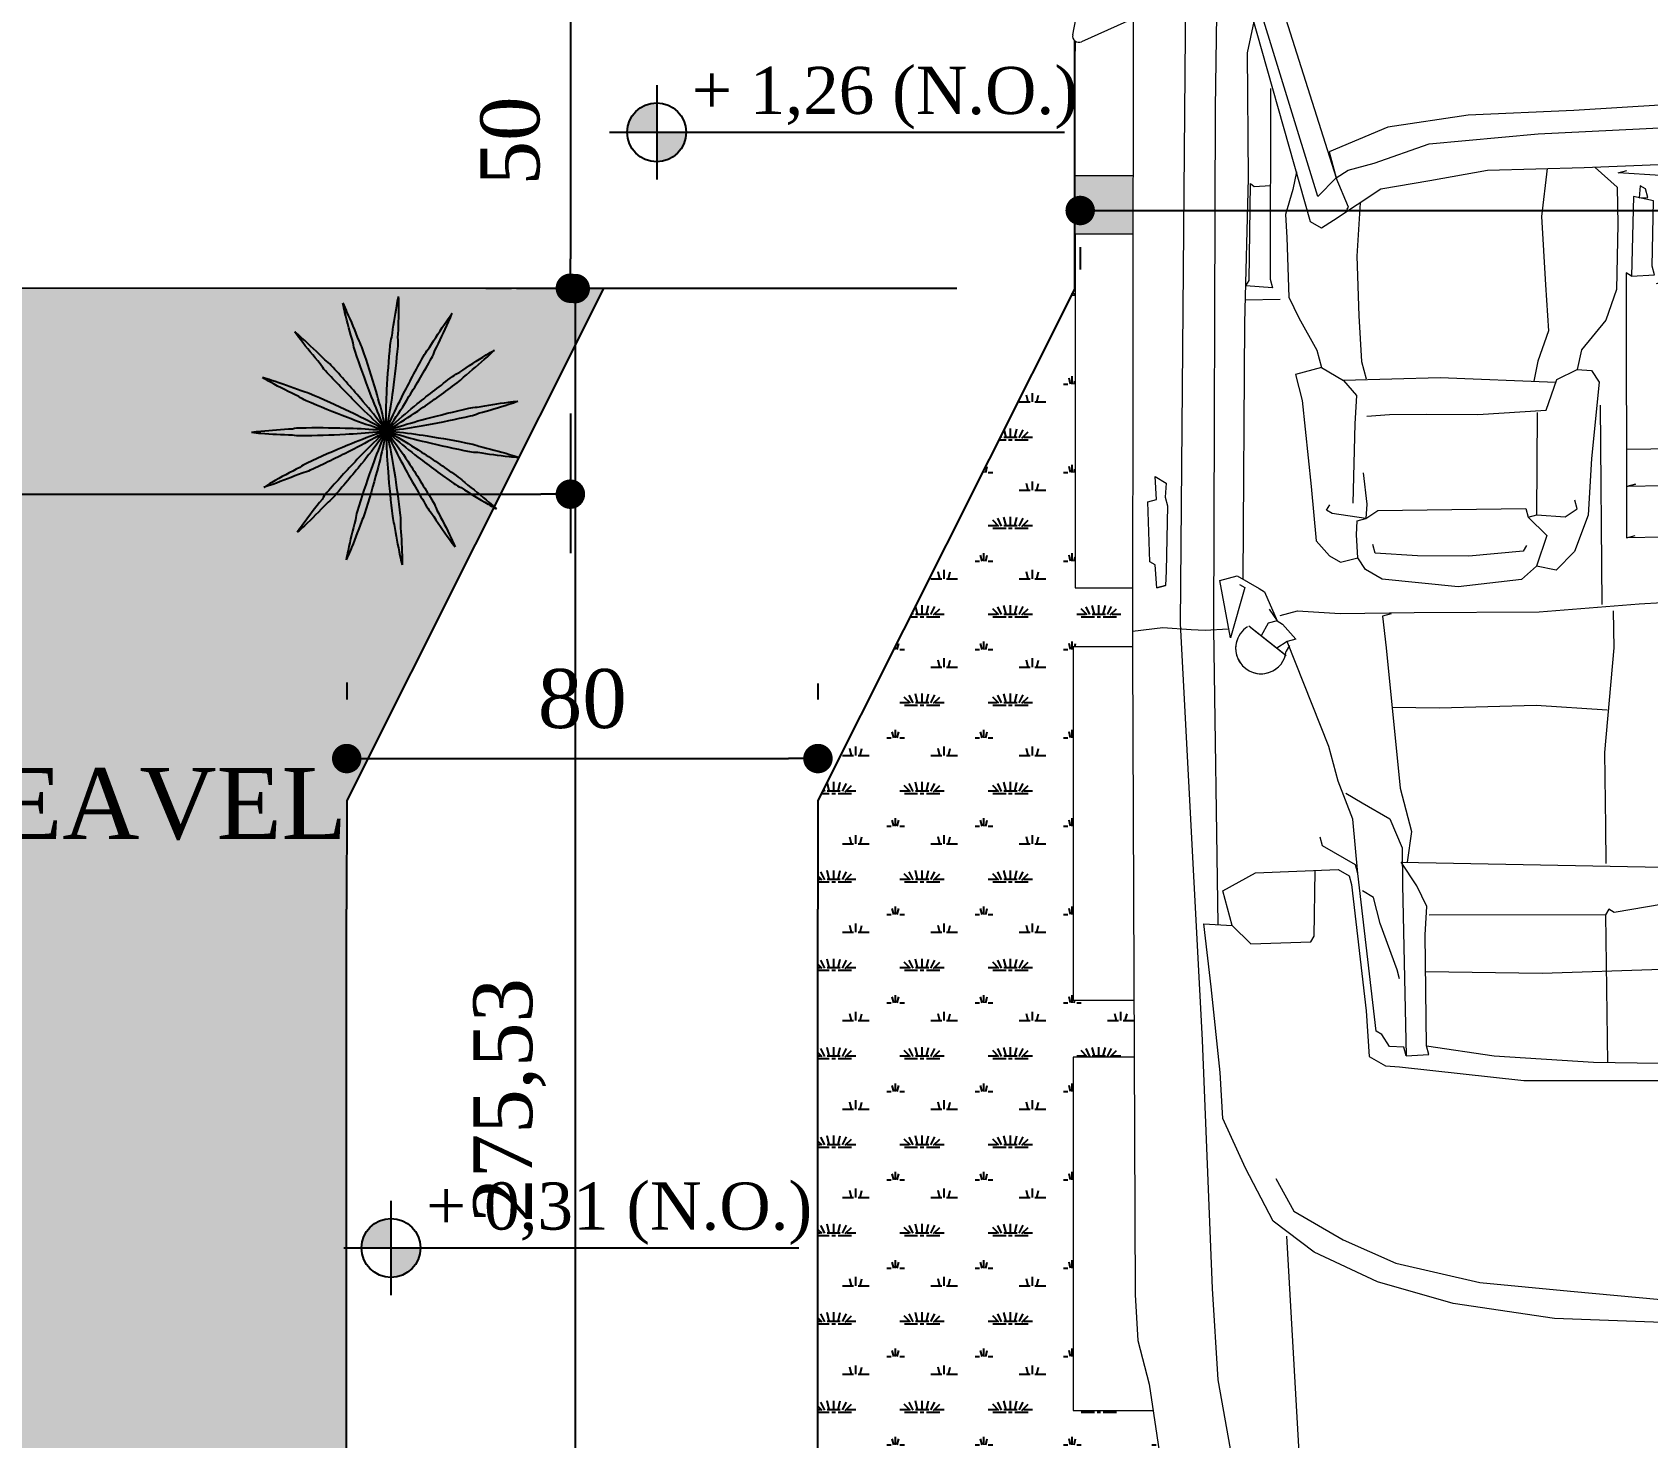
# Model space of a CAD drawing. Header units: centimetres. Extents: x -48696 to 156237, y -5617 to 29024.
# Drawn here: x -45580.6 to -45306.3, y 9921.1 to 10159.6 of the extents above; entities that cross this region are included whole.
import ezdxf

# ---------------------------------------------------------------- set-up
doc = ezdxf.new("R2010")
doc.units = ezdxf.units.CM
for name, color, linetype, lineweight in [('Hachura', 1, 'Continuous', 9), ('Pisos Externos', 15, 'Continuous', 9), ('Portas - Janelas', 2, 'Continuous', 20), ('Vaga', 184, 'Continuous', 13)]:
    doc.layers.add(name, color=color, linetype=linetype, lineweight=lineweight)
for name, color, linetype in [('Hachuria - Moveis', 1, 'Continuous'), ('MOLHO', 114, 'Continuous'), ('PN010', 1, 'Continuous'), ('Portas-Cotas', 2, 'Continuous'), ('Texto', 2, 'Continuous')]:
    doc.layers.add(name, color=color, linetype=linetype)
doc.styles.add('Valéria', font='romantic.ttf', dxfattribs={"height": 10})
doc.dimstyles.new('Cota - 50', dxfattribs={"dimtxt": 10, "dimasz": 5, "dimexe": 10, "dimexo": 20, "dimgap": 5, "dimtad": 1, "dimtxsty": 'Valéria', "dimblk": 'DOT', "dimcen": 0, "dimclrd": 12, "dimclre": 12, "dimclrt": 2, "dimazin": 2, "dimtfac": 1, "dimtix": 1, "dimtmove": 0, "dimatfit": 3, "dimldrblk": 'DOT', "dimfxl": 1, "dimarcsym": 0})
pattern_1 = [(360, (-29082.517, -1474.616), (15, 15), [2.25, -0.45, 0.6, -0.45, 2.25, -9]), (360, (-29083.267, -1474.166), (15, 15), [1.5, -1.125, 2.25, -1.125, 1.5, -7.5]), (360, (-29078.017, -1468.166), (15, 15), [1.875, -0.75, 1.875, -10.5]), (360, (-29085.517, -1465.166), (15, 15), [0.75, -1.5, 0.75, -12]), (90, (-29084.017, -1465.166), (-15, 15), [1.35, -13.65]), (90, (-29079.517, -1474.166), (-15, 15), [1.5, -13.5]), (90, (-29075.767, -1468.166), (-15, 15), [1.5, -13.5]), (45, (-29077.567, -1474.316), (9e-15, 15), [1.5, -19.713203]), (135, (-29081.467, -1474.316), (-15, 9e-15), [1.5, -19.713203]), (63.43495, (-29078.0166, -1474.241), (8e-10, 15), [1.5, -32.04102]), (75.963757, (-29078.7666, -1474.166), (5e-10, 15), [1.5, -60.346584]), (75.963757, (-29075.0166, -1468.166), (5e-10, 15), [1.2, -60.646584]), (75.963757, (-29083.7166, -1465.166), (5e-10, 15), [1.05, -60.796584]), (104.036243, (-29080.2666, -1474.166), (-5e-10, 15), [1.5, -60.346584]), (104.036243, (-29076.5166, -1468.166), (-5e-10, 15), [1.2, -60.646584]), (104.036243, (-29084.3166, -1465.166), (-5e-10, 15), [1.05, -60.796584]), (116.56505, (-29081.0166, -1474.241), (-6e-09, 15), [1.5, -32.041002])]

# ---------------------------------------------------------------- blocks, each defined once
blk = doc.blocks.new('MOLHO2')
for points in [[(-0.063, 0.4538, -0.04965), (-0.0626, 0.4993, -0.013329), (-0.0673, 0.6684, -0.009979), (-0.0663, 0.7192, -0.607526)], [(-0.0211, 0.4577, 0.04965), (-0.0297, 0.5023, 0.013329), (-0.0561, 0.6694, 0.009979), (-0.0663, 0.7192, 0.607526)], [(-0.2054, 0.4096, 0.04965), (-0.2314, 0.4468, 0.013329), (-0.3235, 0.5888, 0.009979), (-0.3531, 0.6301, 0.607526)], [(-0.2421, 0.389, -0.04965), (-0.2603, 0.4306, -0.013329), (-0.3333, 0.5833, -0.009979), (-0.3531, 0.6301, -0.607526)], [(0.1271, 0.4402, -0.04965), (0.1458, 0.4816, -0.013329), (0.2104, 0.638, -0.009979), (0.232, 0.684, -0.607526)], [(0.1669, 0.4267, 0.04965), (0.1772, 0.4709, 0.013329), (0.2211, 0.6344, 0.009979), (0.232, 0.684, 0.607526)], [(0.2951, 0.3505, -0.04965), (0.3291, 0.3806, -0.013329), (0.4517, 0.4973, -0.009979), (0.4901, 0.5305, -0.607526)], [(0.3261, 0.3219, 0.04965), (0.3534, 0.3582, 0.013329), (0.46, 0.4896, 0.009979), (0.4901, 0.5305, 0.607526)], [(0, 0, -0.009979), (-0.0103, 0.0498, -0.013329), (-0.0366, 0.2169, -0.009462), (-0.063, 0.4538, -0.009462)], [(0, 0, 0.009979), (0.001, 0.0508, 0.013329), (-0.0037, 0.22, 0.009462), (-0.0211, 0.4577, 0.009462)], [(0, 0, -0.009979), (0.0109, 0.0497, -0.013329), (0.0548, 0.2131, -0.009462), (0.1271, 0.4402, -0.009462)], [(-0.3542, 0.2906, 0.04965), (-0.3931, 0.314, 0.013329), (-0.535, 0.4063, 0.009979), (-0.5789, 0.432, 0.607526)], [(-0.3794, 0.2569, -0.04965), (-0.4129, 0.2875, -0.013329), (-0.5417, 0.3973, -0.009979), (-0.5789, 0.432, -0.607526)], [(0, 0, -0.009979), (-0.0296, 0.0413, -0.013329), (-0.1217, 0.1833, -0.009462), (-0.2421, 0.389, -0.009462)], [(0, 0, 0.009979), (-0.0198, 0.0468, 0.013329), (-0.0928, 0.1995, 0.009462), (-0.2054, 0.4096, 0.009462)], [(0, 0, 0.009979), (0.0216, 0.046, 0.013329), (0.0861, 0.2025, 0.009462), (0.1669, 0.4267, 0.009462)], [(0, 0, -0.009979), (0.0301, 0.0409, -0.013329), (0.1367, 0.1724, -0.009462), (0.2951, 0.3505, -0.009462)], [(0, 0, 0.009979), (-0.0371, 0.0347, 0.013329), (-0.1659, 0.1445, 0.009462), (-0.3542, 0.2906, 0.009462)], [(0, 0, 0.009979), (0.0384, 0.0333, 0.013329), (0.161, 0.1499, 0.009462), (0.3261, 0.3219, 0.009462)], [(0.4122, 0.2001, -0.04965), (0.4555, 0.2139, -0.013329), (0.6149, 0.2705, -0.009979), (0.6635, 0.2853, -0.607526)], [(0.4288, 0.1615, 0.04965), (0.4685, 0.1835, 0.013329), (0.6194, 0.2602, 0.009979), (0.6635, 0.2853, 0.607526)], [(0, 0, -0.009979), (-0.0439, 0.0257, -0.013329), (-0.1857, 0.118, -0.009462), (-0.3794, 0.2569, -0.009462)], [(0, 0, -0.009979), (0.0442, 0.0251, -0.013329), (0.195, 0.1019, -0.009462), (0.4122, 0.2001, -0.009462)], [(-0.4511, 0.0803, -0.04965), (-0.4942, 0.0947, -0.013329), (-0.6565, 0.1426, -0.009979), (-0.7045, 0.1592, -0.607526)], [(-0.4418, 0.1214, 0.04965), (-0.4869, 0.127, 0.013329), (-0.654, 0.1536, 0.009979), (-0.7045, 0.1592, 0.607526)], [(0, 0, 0.009979), (-0.048, 0.0166, 0.013329), (-0.2103, 0.0645, 0.009462), (-0.4418, 0.1214, 0.009462)], [(0, 0, 0.009979), (0.0486, 0.0148, 0.013329), (0.2081, 0.0715, 0.009462), (0.4288, 0.1615, 0.009462)], [(0, 0, -0.009979), (-0.0505, 0.0056, -0.013329), (-0.2176, 0.0322, -0.009462), (-0.4511, 0.0803, -0.009462)], [(0, 0, -0.009979), (0.0506, 0.005, -0.013329), (0.2196, 0.0137, -0.009462), (0.4579, 0.0152, -0.009462)], [(0.4579, 0.0152, -0.04965), (0.5031, 0.0101, -0.013329), (0.6718, -0.003, -0.009979), (0.7222, -0.0092, -0.607526)], [(-0.453, -0.0688, 0.04965), (-0.4964, -0.082, 0.013329), (-0.6599, -0.1257, 0.009979), (-0.7084, -0.1411, 0.607526)], [(0, 0, 0.009979), (-0.0507, -0.0043, 0.013329), (-0.2184, -0.0266, 0.009462), (-0.453, -0.0688, 0.009462)], [(0, 0, -0.009979), (-0.0485, -0.0154, -0.013329), (-0.2119, -0.0591, -0.009462), (-0.4448, -0.1101, -0.009462)], [(0, 0, 0.009979), (-0.0445, -0.0246, 0.013329), (-0.1887, -0.1132, 0.009462), (-0.3859, -0.2471, 0.009462)], [(0, 0, -0.009979), (-0.038, -0.0338, -0.013329), (-0.1696, -0.1402, -0.009462), (-0.3615, -0.2815, -0.009462)], [(0, 0, 0.009979), (-0.0307, -0.0406, 0.013329), (-0.1263, -0.1801, 0.009462), (-0.252, -0.3827, 0.009462)], [(0, 0, -0.009979), (-0.021, -0.0463, -0.013329), (-0.0979, -0.197, -0.009462), (-0.2158, -0.4042, -0.009462)], [(0, 0, 0.009979), (-0.0115, -0.0495, 0.013329), (-0.0422, -0.2159, 0.009462), (-0.0746, -0.4521, 0.009462)], [(0, 0, -0.009979), (-0.0003, -0.0508, -0.013329), (-0.0093, -0.2198, -0.009462), (-0.0328, -0.457, -0.009462)], [(0, 0, -0.009979), (0.0376, -0.0343, -0.013329), (0.1571, -0.154, -0.009462), (0.3177, -0.3301, -0.009462)], [(0, 0, 0.009979), (0.0505, -0.0063, 0.013329), (0.2192, -0.0193, 0.009462), (0.4574, -0.0269, 0.009462)], [(0, 0, 0.009979), (0.0435, -0.0263, 0.013329), (0.1923, -0.1068, 0.009462), (0.4069, -0.2106, 0.009462)], [(0, 0, -0.009979), (0.0483, -0.016, -0.013329), (0.2062, -0.0768, -0.009462), (0.4245, -0.1724, -0.009462)], [(0, 0, 0.009979), (0.0291, -0.0417, 0.013329), (0.1323, -0.1758, 0.009462), (0.2861, -0.3579, 0.009462)], [(0, 0, 0.009979), (0.0096, -0.0499, 0.013329), (0.0493, -0.2144, 0.009462), (0.1158, -0.4433, 0.009462)], [(0, 0, -0.009979), (0.0204, -0.0466, -0.013329), (0.0809, -0.2046, -0.009462), (0.156, -0.4308, -0.009462)], [(0.4574, -0.0269, 0.04965), (0.5026, -0.023, 0.013329), (0.6716, -0.0142, 0.009979), (0.7222, -0.0092, 0.607526)], [(-0.4448, -0.1101, -0.04965), (-0.49, -0.1145, -0.013329), (-0.6577, -0.1368, -0.009979), (-0.7084, -0.1411, -0.607526)], [(0.4245, -0.1724, -0.04965), (0.4637, -0.1954, -0.013329), (0.6125, -0.2759, -0.009979), (0.656, -0.3022, -0.607526)], [(-0.3859, -0.2471, 0.04965), (-0.4202, -0.2769, 0.013329), (-0.5517, -0.3833, 0.009979), (-0.5897, -0.417, 0.607526)], [(0.4069, -0.2106, 0.04965), (0.4498, -0.2254, 0.013329), (0.6078, -0.2862, 0.009979), (0.656, -0.3022, 0.607526)], [(-0.3615, -0.2815, -0.04965), (-0.401, -0.3039, -0.013329), (-0.5452, -0.3925, -0.009979), (-0.5897, -0.417, -0.607526)], [(0.3177, -0.3301, -0.04965), (0.3441, -0.3671, -0.013329), (0.4473, -0.5012, -0.009979), (0.4764, -0.5429, -0.607526)], [(-0.252, -0.3827, 0.04965), (-0.2712, -0.4238, 0.013329), (-0.3481, -0.5745, 0.009979), (-0.3691, -0.6209, 0.607526)], [(-0.2158, -0.4042, -0.04965), (-0.2428, -0.4407, -0.013329), (-0.3384, -0.5803, -0.009979), (-0.3691, -0.6209, -0.607526)], [(0.156, -0.4308, -0.04965), (0.1651, -0.4753, -0.013329), (0.2048, -0.6398, -0.009979), (0.2144, -0.6897, -0.607526)], [(0.2861, -0.3579, 0.04965), (0.3193, -0.3889, 0.013329), (0.4388, -0.5086, 0.009979), (0.4764, -0.5429, 0.607526)], [(-0.0746, -0.4521, 0.04965), (-0.0754, -0.4975, 0.013329), (-0.0844, -0.6665, 0.009979), (-0.0847, -0.7173, 0.607526)], [(-0.0328, -0.457, -0.04965), (-0.0425, -0.5014, -0.013329), (-0.0732, -0.6678, -0.009979), (-0.0847, -0.7173, -0.607526)], [(0.1158, -0.4433, 0.04965), (0.1335, -0.4851, 0.013329), (0.194, -0.6432, 0.009979), (0.2144, -0.6897, 0.607526)]]:
    blk.add_lwpolyline(points, format="xyb")
blk = doc.blocks.new('VEG3')
at = {"layer": 'MOLHO', "xscale": 0.6290189251151159, "yscale": 0.6290189251151159, "zscale": 0.6290189251151159}
blk.add_blockref('MOLHO2', (-0.121, 0.0672), dxfattribs=at)
blk = doc.blocks.new('Audi A4 Cab dessus')
at = {"color": 0, "linetype": 'Continuous', "flags": 128}
for points in [[(0.841, -0.23), (0.8417, 0.7715), (0.838, 1.7799), (0.8336, 1.8519), (0.8155, 1.9203), (0.7966, 2.0469), (0.7841, 2.2046), (0.7524, 2.2693), (0.7105, 2.3167), (0.6068, 2.377), (0.3901, 2.4221), (0.2129, 2.4556), (0.0121, 2.4683)], [(0.7584, -0.2673), (0.7669, 0.7224), (0.7321, 1.3788), (0.7164, 1.7697), (0.7075, 1.9136), (0.6778, 2.0813), (0.6697, 2.1669), (0.6293, 2.2367), (0.5811, 2.2532), (0.4536, 2.2926), (0.3571, 2.3256), (0.1476, 2.3432), (0.0137, 2.3517), (-0.1303, 2.3428), (-0.3375, 2.3245), (-0.4383, 2.2905), (-0.5613, 2.2579), (-0.6073, 2.2384), (-0.6562, 2.1743), (-0.6618, 2.085), (-0.6903, 1.9165)], [(0.5992, 1.6874), (0.5666, 2.2577)], [(0.0073, 1.8233), (0.1772, 1.8171), (0.337, 1.7936), (0.4558, 1.7592), (0.556, 1.7126), (0.6201, 1.6637), (0.6641, 1.5803), (0.6995, 1.5019), (0.704, 1.4299), (0.7178, 1.2946), (0.7295, 1.1953), (0.6849, 1.1981), (0.6994, 1.1434), (0.6483, 1.1153), (0.518, 1.11), (0.5007, 1.1201), (0.4971, 1.1337), (0.4738, 1.3324), (0.4693, 1.4044), (0.4434, 1.4194), (0.4211, 1.4208), (0.2253, 1.4421), (0.0057, 1.4425)], [(0.6159, 1.5968), (0.5877, 1.6478), (0.5099, 1.6931), (0.4271, 1.7297), (0.2946, 1.7604), (0.1521, 1.7739), (0.0095, 1.7873), (-0.1344, 1.7785), (-0.2834, 1.761), (-0.4151, 1.7334), (-0.4935, 1.698), (-0.5683, 1.649), (-0.5984, 1.5971)], [(0.3787, 1.3877), (0.2721, 1.4033), (0.1159, 1.4132), (0.013, 1.4152), (-0.1036, 1.4136), (-0.2613, 1.4011), (-0.3692, 1.3944), (-0.3668, 1.2195), (-0.3696, 1.1749), (-0.3811, 1.1353), (-0.3967, 1.1058), (-0.404, 1.0561), (-0.4082, 0.9891), (-0.4359, 0.7623), (-0.4387, 0.7177), (-0.4215, 0.7077)], [(0.411, 1.4035), (0.375, 1.4013), (0.3787, 1.3877), (0.3811, 1.2128), (0.3783, 1.1681), (0.3942, 1.1358), (0.4187, 1.0984), (0.007, 1.1064), (-0.3967, 1.1058)], [(-0.0813, 1.4122), (-0.0867, 1.184), (-0.0831, 1.1703), (-0.0695, 1.1739), (0.0061, 1.1647), (0.0831, 1.1777), (0.0918, 1.1727), (0.0968, 1.1814), (0.3747, 1.1818)], [(0.0968, 1.1814), (0.0936, 1.4146)], [(0.506, 0.9898), (0.48, 1.0049), (0.4368, 1.03), (0.4173, 1.076), (0.4165, 1.1343), (0.411, 1.4035), (0.4147, 1.3899), (0.437, 1.3885), (0.4492, 1.3698), (0.4579, 1.3648), (0.4871, 1.1165), (0.4907, 1.1028), (0.508, 1.0927), (0.5253, 1.0827), (0.5425, 1.0726), (0.5462, 1.059)], [(-0.3676, 1.2778), (-0.1841, 1.2752), (0.0081, 1.2676), (0.1967, 1.2737), (0.3803, 1.2711)], [(0.4213, 1.2819), (0.4249, 1.2682), (0.4517, 1.1949), (0.4625, 1.1539), (0.4798, 1.1438)], [(0.6849, 1.1981), (0.6553, 1.2268), (0.561, 1.2238), (0.556, 1.2152), (0.554, 1.1122)], [(0.7072, 1.1967), (0.7137, 0.7303), (0.7113, -0.0896), (0.7061, -0.4567)], [(0.0846, 0.7027), (0.0838, 0.761), (0.0986, 0.9258), (0.097, 1.0424), (0.0962, 1.1007)], [(0.4344, 0.7075), (0.4481, 0.7111), (0.4422, 0.7608), (0.4203, 0.9818), (0.4022, 1.0501), (0.4093, 1.0985)], [(0.4871, 1.1165), (0.4951, 1.0308), (0.5182, 0.9711), (0.5327, 0.9164), (0.5985, 0.751)], [(0.0944, 0.8589), (0.206, 0.8519), (0.3586, 0.8557), (0.4329, 0.8551)], [(0.5947, 0.7575), (0.5997, 0.7661)], [(0.5999, 0.7733), (0.6554, 0.7295)], [(0.6033, 0.7706), (0.6588, 0.7268)], [(0.6266, 0.6999), (0.6143, 0.7186), (0.6057, 0.7236), (0.5848, 0.7473), (0.5985, 0.751), (0.6147, 0.7616)], [(0.6735, 0.6611), (0.6648, 0.6661), (0.6877, 0.7453), (0.7044, 0.6547), (0.6771, 0.6474), (0.6425, 0.6675), (0.6339, 0.6726), (0.6143, 0.7186), (0.628, 0.7222), (0.6395, 0.742)], [(0.6914, 0.7317), (0.7273, 0.7339), (0.7497, 0.7325), (0.7943, 0.7297), (0.8417, 0.7352)], [(0.6093, 0.7099), (0.582, 0.7027), (0.515, 0.7069), (0.3984, 0.7053), (0.2012, 0.7043), (0.0436, 0.6918), (0.0076, 0.6896), (-0.037, 0.6924), (-0.1933, 0.7022), (-0.3855, 0.7099), (-0.5021, 0.7083), (-0.574, 0.7038), (-0.605, 0.7103)], [(0.1019, 0.6926), (0.1045, 0.3788)], [(0.4787, 0.4852), (0.4728, 0.5348), (0.4742, 0.5571), (0.4555, 0.5449), (0.2223, 0.5416), (0.2187, 0.5553), (0.1891, 0.5841), (0.2056, 0.6323), (0.2293, 0.6532), (0.3287, 0.6649), (0.4489, 0.6528), (0.4748, 0.6378), (0.4871, 0.6191)], [(0.8037, 0.6663), (0.7901, 0.6627)], [(0.473, 0.3959), (0.437, 0.3937), (0.3787, 0.3929), (0.2981, 0.3935), (0.1902, 0.3868), (0.1737, 0.3386), (0.1413, 0.3227), (0.119, 0.3241), (0.1067, 0.3428), (0.1188, 0.463), (0.1244, 0.5523), (0.1459, 0.6092), (0.1747, 0.6387), (0.2056, 0.6323)], [(0.6508, -0.2254), (0.6611, -0.1761), (0.66, 0.0212), (0.6655, 0.2493), (0.6684, 0.6525)], [(0.2215, 0.5999), (0.2265, 0.6086), (0.3122, 0.6166), (0.3928, 0.616), (0.4598, 0.6118), (0.4634, 0.5982)], [(0.5444, 0.3197), (0.5581, 0.3233), (0.5854, 0.3306), (0.5746, 0.3716), (0.5607, 0.5069), (0.5526, 0.5925), (0.5317, 0.6163), (0.5144, 0.6263), (0.4871, 0.6191), (0.4893, 0.5831), (0.4879, 0.5608), (0.4742, 0.5571), (0.5275, 0.5493), (0.5362, 0.5443), (0.5311, 0.5356)], [(0.0163, 0.1872), (0.0026, 0.1836), (-0.0557, 0.1827), (-0.0643, 0.1878), (-0.0664, 0.5822), (-0.0527, 0.5859), (0.0056, 0.5867), (0.0639, 0.5875), (0.0502, 0.5838)], [(0.0559, 0.1757), (0.0645, 0.1707), (0.0639, 0.5875)], [(0.205, 0.5517), (0.1604, 0.5545), (0.1417, 0.5422), (0.1453, 0.5286)], [(0.2187, 0.5553), (0.205, 0.5517), (0.2038, 0.3905)], [(0.5837, 0.0112), (0.5895, 0.039), (0.6009, 0.0787), (0.5987, 0.1146), (0.5957, 0.2089), (0.5798, 0.2413), (0.5517, 0.2924), (0.5444, 0.3197), (0.5098, 0.3398), (0.4889, 0.3635), (0.4917, 0.4082), (0.4951, 0.5334)], [(-0.0533, 0.5052), (-0.067, 0.5016), (0.005, 0.506), (0.0633, 0.5068)], [(-0.0525, 0.4469), (0.0641, 0.4485)], [(0.1753, 0.3432), (0.3572, 0.336), (0.5098, 0.3398)], [(0.1886, 0.006), (0.1978, 0.0816), (0.1912, 0.1896), (0.1868, 0.2616), (0.2032, 0.3098), (0.2097, 0.3408)], [(0.4833, 0.0603), (0.4885, 0.144), (0.4855, 0.2383), (0.4811, 0.3103), (0.4738, 0.3376)], [(0.1133, 0.0046), (0.0784, 0.0354), (0.0776, 0.0937), (0.0796, 0.1966), (0.0961, 0.2449), (0.1349, 0.2917), (0.1413, 0.3227)], [(0.6094, 0.2126), (0.6646, 0.2133)], [(0.6243, -0.12), (0.6252, 0.1802), (0.6216, 0.1939), (0.6632, 0.191), (0.6582, 0.1824), (0.6559, 0.0297), (0.6503, 0.0347), (0.6248, 0.0329)], [(-0.6683, -0.294), (-0.5587, 0.0934), (-0.54, 0.1057), (-0.5227, 0.0957), (-0.4845, 0.0619), (-0.4499, 0.0418), (-0.3657, 0.0275), (-0.2815, 0.0132), (-0.1389, -0.0002), (0, 0), (0.1303, 0.0052), (0.2829, 0.0091), (0.3735, 0.0258), (0.4505, 0.0388), (0.4879, 0.0634), (0.5253, 0.0879), (0.544, 0.1002), (0.5613, 0.0901), (0.6713, -0.2977)], [(0.5066, 0.0756), (0.5039, 0.07), (0.5016, 0.067), (0.5211, 0.0209), (0.5024, 0.0087), (0.4614, -0.0022), (0.3744, -0.0325), (0.2031, -0.0486), (0.0008, -0.0583), (-0.2, -0.0457), (-0.3735, -0.0258), (-0.4528, -0.0028), (-0.501, 0.0136), (-0.5183, 0.0237), (-0.5155, 0.0683), (-0.5068, 0.0633), (-0.4998, 0.0754)], [(0.6108, -0.2625), (0.5211, 0.0209), (0.5499, 0.0505), (0.654, -0.2876)], [(-0.643, -1.7429), (-0.673, -1.4363), (-0.6873, -1.0232), (-0.6994, -0.646), (-0.693, -0.6151), (-0.6865, -0.5841), (-0.6737, -0.5222), (-0.6035, -0.2622), (-0.5183, 0.0237), (-0.5298, -0.0149), (-0.4383, -0.0575), (-0.3094, -0.0746), (-0.1395, -0.0808), (0.003, -0.0943), (0.147, -0.0854), (0.3132, -0.078), (0.4399, -0.0591), (0.532, -0.0201), (0.5211, 0.0209)], [(-0.0036, 0.0137), (0.0101, 0.0173), (0.077, 0.0131), (0.0633, 0.0095)], [(0.7477, -0.3652), (0.7592, -0.3256), (0.7642, -0.317), (0.7483, -0.2846), (0.7533, -0.276), (0.7584, -0.2673), (0.9222, -0.1934)], [(0.9361, -0.2045), (0.9311, -0.2289), (0.921, -0.2462), (0.911, -0.2635), (0.8822, -0.2931), (0.8261, -0.3299), (0.7988, -0.3371), (0.7938, -0.3457), (0.7672, -0.4113), (0.7536, -0.4149), (0.7399, -0.4185), (0.7312, -0.4135), (0.7276, -0.3998), (0.7318, -0.3329), (0.7282, -0.3192), (0.7469, -0.3069), (0.7579, -0.304)]]:
    blk.add_lwpolyline(points, dxfattribs=at)
for points in [[(0.6673, 0.7905, 0.624869), (0.5997, 0.7661)], [(0.6768, 0.7474, 0.753554), (0.6155, 0.7938)], [(0.6606, 0.7278, 0.429634), (0.6723, 0.7847)], [(0.9361, -0.2045, 0.612971), (0.9222, -0.1934)]]:
    blk.add_lwpolyline(points, format="xyb", dxfattribs=at)
for points in [[(0.7901, 0.6627), (0.8037, 0.6663), (0.806, 0.6303), (0.8146, 0.6253), (0.8176, 0.531), (0.804, 0.5274), (0.8062, 0.4914), (0.7889, 0.5015), (0.7903, 0.5238), (0.7867, 0.5375), (0.7887, 0.6404)], [(0.0496, 0.5032), (0.0633, 0.5068)], [(0.0559, 0.1757), (0.0199, 0.1735), (0.0235, 0.1598), (0.0215, 0.0569), (0.0525, 0.0505)], [(0.0338, 0.0382), (0.0424, 0.0332), (0.0436, 0.0523), (0.0302, 0.0519)]]:
    blk.add_lwpolyline(points, close=True, dxfattribs=at)
blk = doc.blocks.new('_Dot')
at = {"color": 0, "linetype": 'ByBlock', "lineweight": -2}
blk.add_line((-0.5, 0), (-1, 0), dxfattribs=at)
at = {"color": 0, "linetype": 'ByBlock', "const_width": 0.5}
blk.add_lwpolyline([(-0.25, 0, 1), (0.25, 0, 1)], format="xyb", close=True, dxfattribs=at)
blk = doc.blocks.new('*D1731')
at = {"color": 12, "lineweight": -2, "transparency": 16777216}
for p, q in [((-45503.55, 10166.14), (-45499.21, 10166.14)), ((-45489.21, 10161.14), (-45489.21, 10121.14)), ((-45503.58, 10116.14), (-45499.21, 10116.14))]:
    blk.add_line(p, q, dxfattribs=at)
at = {"layer": 'Defpoints', "color": 0, "transparency": 16777216}
for p in [(-45483.55, 10166.14), (-45489.21, 10116.14), (-45483.58, 10116.14)]:
    blk.add_point(p, dxfattribs=at)
at = {"color": 12, "lineweight": -2, "transparency": 16777216, "xscale": 5, "yscale": 5, "zscale": 5}
for p, rotation in [((-45489.21, 10166.14), 90), ((-45489.21, 10116.14), 270)]:
    blk.add_blockref('_Dot', p, dxfattribs=dict(at, rotation=rotation))
at = {"color": 2, "transparency": 16777216, "insert": (-45499.4, 10141.14), "char_height": 10, "attachment_point": 5, "rotation": 90, "style": 'Valéria'}
blk.add_mtext('50', dxfattribs=at)
blk = doc.blocks.new('*D1798')
at = {"color": 12, "lineweight": -2, "transparency": 16777216}
for p, q in [((-45527.18, 10049.22), (-45527.18, 10046.32)), ((-45447.18, 10049.07), (-45447.18, 10046.32)), ((-45522.18, 10036.32), (-45452.18, 10036.32))]:
    blk.add_line(p, q, dxfattribs=at)
at = {"layer": 'Defpoints', "color": 0, "transparency": 16777216}
for p in [(-45447.18, 10036.32), (-45527.18, 10029.22), (-45447.18, 10029.07)]:
    blk.add_point(p, dxfattribs=at)
at = {"color": 12, "lineweight": -2, "transparency": 16777216, "xscale": 5, "yscale": 5, "zscale": 5, "rotation": 180}
blk.add_blockref('_Dot', (-45527.18, 10036.32), dxfattribs=at)
at = {"color": 12, "lineweight": -2, "transparency": 16777216, "xscale": 5, "yscale": 5, "zscale": 5}
blk.add_blockref('_Dot', (-45447.18, 10036.32), dxfattribs=at)
at = {"color": 2, "transparency": 16777216, "insert": (-45487.18, 10046.43), "char_height": 10, "attachment_point": 5, "style": 'Valéria'}
blk.add_mtext('80', dxfattribs=at)
blk = doc.blocks.new('*D1740')
at = {"color": 12, "lineweight": -2, "transparency": 16777216}
for p, q in [((-45397.66, 10129.33), (-44962.56, 10129.33)), ((-45402.66, 10123.11), (-45402.66, 10119.33)), ((-44957.56, 10122.85), (-44957.56, 10119.33))]:
    blk.add_line(p, q, dxfattribs=at)
at = {"layer": 'Defpoints', "color": 0, "transparency": 16777216}
for p in [(-45402.66, 10143.11), (-44957.56, 10142.85), (-44957.56, 10129.33)]:
    blk.add_point(p, dxfattribs=at)
at = {"color": 12, "lineweight": -2, "transparency": 16777216, "xscale": 5, "yscale": 5, "zscale": 5, "rotation": 180}
blk.add_blockref('_Dot', (-45402.66, 10129.33), dxfattribs=at)
at = {"color": 12, "lineweight": -2, "transparency": 16777216, "xscale": 5, "yscale": 5, "zscale": 5}
blk.add_blockref('_Dot', (-44957.56, 10129.33), dxfattribs=at)
at = {"color": 2, "transparency": 16777216, "insert": (-45180.11, 10140.48), "char_height": 10, "attachment_point": 5, "style": 'Valéria'}
blk.add_mtext('445,1', dxfattribs=at)
blk = doc.blocks.new('*D1838')
at = {"color": 12, "lineweight": -2, "transparency": 16777216}
for p, q in [((-45752.28, 10096.3), (-45752.28, 10071.19)), ((-45489.21, 10094.89), (-45489.21, 10071.19)), ((-45747.28, 10081.19), (-45494.21, 10081.19))]:
    blk.add_line(p, q, dxfattribs=at)
at = {"layer": 'Defpoints', "color": 0, "transparency": 16777216}
for p in [(-45752.28, 10116.3), (-45489.21, 10114.89), (-45489.21, 10081.19)]:
    blk.add_point(p, dxfattribs=at)
at = {"color": 12, "lineweight": -2, "transparency": 16777216, "xscale": 5, "yscale": 5, "zscale": 5, "rotation": 180}
blk.add_blockref('_Dot', (-45752.28, 10081.19), dxfattribs=at)
at = {"color": 12, "lineweight": -2, "transparency": 16777216, "xscale": 5, "yscale": 5, "zscale": 5}
blk.add_blockref('_Dot', (-45489.21, 10081.19), dxfattribs=at)
at = {"color": 2, "transparency": 16777216, "insert": (-45620.75, 10092.29), "char_height": 10, "attachment_point": 5, "style": 'Valéria'}
blk.add_mtext('263,08', dxfattribs=at)
blk = doc.blocks.new('*D1885')
at = {"color": 12, "lineweight": -2, "transparency": 16777216}
for p, q in [((-45423.58, 10116.08), (-45498.38, 10116.08)), ((-45488.38, 10111.08), (-45488.38, 9845.54)), ((-45467.32, 9840.54), (-45498.38, 9840.54))]:
    blk.add_line(p, q, dxfattribs=at)
at = {"layer": 'Defpoints', "color": 0, "transparency": 16777216}
for p in [(-45403.58, 10116.08), (-45488.38, 9840.54), (-45447.32, 9840.54)]:
    blk.add_point(p, dxfattribs=at)
at = {"color": 12, "lineweight": -2, "transparency": 16777216, "xscale": 5, "yscale": 5, "zscale": 5}
for p, rotation in [((-45488.38, 10116.08), 90), ((-45488.38, 9840.54), 270)]:
    blk.add_blockref('_Dot', p, dxfattribs=dict(at, rotation=rotation))
at = {"color": 2, "transparency": 16777216, "insert": (-45499.53, 9978.31), "char_height": 10, "attachment_point": 5, "rotation": 90, "style": 'Valéria'}
blk.add_mtext('275,53', dxfattribs=at)

msp = doc.modelspace()

# ---------------------------------------------------------------- hatches: boundary and pattern name
h = msp.add_hatch()
h.set_pattern_fill('GRASS2', color=74, scale=15, pattern_type=2)
h.set_pattern_definition(pattern_1)
h.paths.add_polyline_path([(-45403.52436, 10135.29355), (-45393.7082, 10135.29355), (-45393.7082, 10125.29355), (-45403.52436, 10125.29355)])
h.paths.add_polyline_path([(-45403.52436, 10205.29355), (-45393.63131, 10205.29355), (-45393.63131, 10195.29355), (-45403.52436, 10195.29355)])
h.paths.add_polyline_path([(-45392.47068, 10265.29355), (-45403.4427, 10265.29355), (-45403.4427, 10275.29355), (-45392.47068, 10275.29355)])
edge = h.paths.add_edge_path()
edge.add_line((-44971.65703, 10345.29355), (-45403.4427, 10345.29355))
edge.add_line((-45403.4427, 10345.29355), (-45403.4427, 10335.29355))
edge.add_line((-45403.4427, 10335.29355), (-45363.36194, 10335.29355))
edge.add_line((-45363.36194, 10335.29355), (-45360.5198, 10336.32939))
edge.add_line((-45360.5198, 10336.32939), (-45359.67518, 10342.07151))
edge.add_line((-45359.67518, 10342.07151), (-45354.71348, 10344.17351))
edge.add_line((-45354.71348, 10344.17351), (-45354.62636, 10337.88991))
edge.add_line((-45354.62636, 10337.88991), (-45339.07272, 10340.5308))
edge.add_line((-45339.07272, 10340.5308), (-45331.35666, 10341.84092))
edge.add_line((-45331.35666, 10341.84092), (-45329.98211, 10342.26164))
edge.add_line((-45329.98211, 10342.26164), (-45322.43949, 10342.86509))
edge.add_line((-45322.43949, 10342.86509), (-45318.27347, 10343.48502))
edge.add_line((-45318.27347, 10343.48502), (-45314.35535, 10343.77979))
edge.add_line((-45314.35535, 10343.77979), (-45311.34624, 10343.77979))
edge.add_line((-45311.34624, 10343.77979), (-45307.23411, 10343.94162))
edge.add_line((-45307.23411, 10343.94162), (-45302.84156, 10343.94162))
edge.add_line((-45302.84156, 10343.94162), (-45298.52565, 10343.53206))
edge.add_line((-45298.52565, 10343.53206), (-45294.06607, 10343.33453))
edge.add_line((-45294.06607, 10343.33453), (-45290.87577, 10343.13879))
edge.add_line((-45290.87577, 10343.13879), (-45286.60698, 10342.85787))
edge.add_line((-45286.60698, 10342.85787), (-45279.98429, 10342.44348))
edge.add_line((-45279.98429, 10342.44348), (-45276.55914, 10342.25618))
edge.add_line((-45276.55914, 10342.25618), (-45274.03895, 10341.91251))
edge.add_line((-45274.03895, 10341.91251), (-45270.4591, 10341.4037))
edge.add_line((-45270.4591, 10341.4037), (-45264.53678, 10340.03904))
edge.add_line((-45264.53678, 10340.03904), (-45261.35622, 10339.74115))
edge.add_line((-45261.35622, 10339.74115), (-45257.30263, 10338.94527))
edge.add_line((-45257.30263, 10338.94527), (-45251.29326, 10337.65944))
edge.add_line((-45251.29326, 10337.65944), (-45251.18454, 10338.39876))
edge.add_line((-45251.18454, 10338.39876), (-45250.44885, 10343.40146))
edge.add_line((-45250.44885, 10343.40146), (-45246.18014, 10342.16668))
edge.add_line((-45246.18014, 10342.16668), (-45244.61951, 10336.27314))
edge.add_line((-45244.61951, 10336.27314), (-45242.19969, 10335.29355))
edge.add_line((-45242.19969, 10335.29355), (-45134.8435, 10335.29355))
edge.add_line((-45134.8435, 10335.29355), (-45132.50103, 10336.14728))
edge.add_line((-45132.50103, 10336.14728), (-45131.65641, 10341.8894))
edge.add_line((-45131.65641, 10341.8894), (-45126.69471, 10343.9914))
edge.add_line((-45126.69471, 10343.9914), (-45126.60759, 10337.70781))
edge.add_line((-45126.60759, 10337.70781), (-45110.68246, 10341.55959))
edge.add_line((-45110.68246, 10341.55959), (-45087.12969, 10343.43104))
edge.add_line((-45087.12969, 10343.43104), (-45078.12441, 10343.55596))
edge.add_line((-45078.12441, 10343.55596), (-45065.59817, 10343.55596))
edge.add_line((-45065.59817, 10343.55596), (-45050.07664, 10342.47852))
edge.add_line((-45050.07664, 10342.47852), (-45023.27449, 10337.47733))
edge.add_line((-45023.27449, 10337.47733), (-45022.43008, 10343.21935))
edge.add_line((-45022.43008, 10343.21935), (-45018.16137, 10341.98458))
edge.add_line((-45018.16137, 10341.98458), (-45016.60074, 10336.09104))
edge.add_line((-45016.60074, 10336.09104), (-45014.63077, 10335.29355))
edge.add_line((-45014.63077, 10335.29355), (-44971.65551, 10335.29355))
edge.add_line((-44971.65551, 10335.29355), (-44971.65551, 10345.29355))
h = msp.add_hatch()
h.set_pattern_fill('GRASS2', color=74, scale=15, pattern_type=2)
h.set_pattern_definition(pattern_1)
edge = h.paths.add_edge_path()
edge.add_line((-45483.54721, 10116.1397), (-45752.28468, 10116.29644))
edge.add_line((-45752.28468, 10116.29644), (-45752.43348, 9861.1637))
edge.add_line((-45752.43348, 9861.1637), (-45527.17507, 9861.24207))
edge.add_line((-45527.17507, 9861.24207), (-45527.17507, 10029.21786))
edge.add_line((-45527.17507, 10029.21786), (-45483.54413, 10116.1397))
h = msp.add_hatch()
h.set_pattern_fill('GRASS2', color=74, scale=15, pattern_type=2)
h.set_pattern_definition(pattern_1)
h.paths.add_polyline_path([(-45403.57639, 10116.07556), (-45447.17507, 10029.21786), (-45447.17507, 9861.24207), (-45427.17509, 9861.24207), (-45427.17509, 9866.33305), (-45403.86635, 9866.33305), (-45403.86635, 9915.66385), (-45388.82667, 9915.66385), (-45390.25963, 9925.66385), (-45403.86635, 9925.66385), (-45403.86635, 9985.66385), (-45393.50787, 9985.66385), (-45393.54316, 9995.29355), (-45403.86635, 9995.29355), (-45403.86635, 10055.29355), (-45393.76313, 10055.33057), (-45393.76313, 10065.29355), (-45403.52436, 10065.29355)])
at = {"layer": 'Portas - Janelas'}
h = msp.add_hatch(color=256, dxfattribs=at)
edge = h.paths.add_edge_path()
edge.add_arc((-45474.55346, 10142.60827), 5, 90, 180)
edge.add_line((-45479.55346, 10142.60827), (-45474.55346, 10142.60827))
edge.add_line((-45474.55346, 10142.60827), (-45474.55346, 10147.60827))
edge = h.paths.add_edge_path()
edge.add_arc((-45474.55346, 10142.60827), 5, 270, 360)
edge.add_line((-45469.55346, 10142.60827), (-45474.55346, 10142.60827))
edge.add_line((-45474.55346, 10142.60827), (-45474.55346, 10137.60827))
h = msp.add_hatch(color=256, dxfattribs=at)
edge = h.paths.add_edge_path()
edge.add_arc((-45519.66341, 9953.2781), 5, 90, 180)
edge.add_line((-45524.66341, 9953.2781), (-45519.66341, 9953.2781))
edge.add_line((-45519.66341, 9953.2781), (-45519.66341, 9958.2781))
edge = h.paths.add_edge_path()
edge.add_arc((-45519.66341, 9953.2781), 5, 270, 360)
edge.add_line((-45514.66341, 9953.2781), (-45519.66341, 9953.2781))
edge.add_line((-45519.66341, 9953.2781), (-45519.66341, 9948.2781))

# ---------------------------------------------------------------- linework, layer by layer
for p, q in [((-45403.57639, 10116.07556), (-45403.55188, 10158.10337)), ((-45752.28468, 10116.29644), (-45483.54721, 10116.1397)), ((-45483.57633, 10116.07556), (-45527.17501, 10029.21786)), ((-45403.57639, 10116.07556), (-45447.17507, 10029.21786)), ((-45527.17501, 10029.21786), (-45527.20962, 10010.78907)), ((-45447.17507, 10029.21786), (-45447.20962, 10010.78907)), ((-45527.20962, 9842.81327), (-45527.20962, 10010.78907)), ((-45447.20962, 9842.81327), (-45447.20962, 10010.78907))]:
    msp.add_line(p, q)
at = {"layer": 'Hachuria - Moveis'}
for centre in [(-45474.55346, 10142.60827), (-45519.66341, 9953.2781)]:
    msp.add_circle(centre, 5, dxfattribs=at)
at = {"layer": 'Pisos Externos'}
for points in [[(-45403.52436, 10158.08203), (-45403.52436, 10156.38145)], [(-45403.52436, 10135.29355), (-45393.70119, 10135.29355)], [(-45393.7082, 10125.29355), (-45403.52436, 10125.29355), (-45403.52436, 10065.29355), (-45393.75024, 10065.29355)], [(-45393.75724, 10055.29355), (-45403.86635, 10055.29355), (-45403.86635, 9995.29355), (-45393.54316, 9995.29355)], [(-45393.50787, 9985.66385), (-45403.86635, 9985.66385), (-45403.86635, 9925.66385), (-45390.25963, 9925.66385)]]:
    msp.add_lwpolyline(points, dxfattribs=at)
at = {"layer": 'PN010'}
for p, q in [((-45474.55346, 10150.60827), (-45474.55346, 10134.60827)), ((-45482.55346, 10142.60827), (-45405.32371, 10142.60827)), ((-45519.66341, 9961.2781), (-45519.66341, 9945.2781)), ((-45527.66341, 9953.2781), (-45450.43366, 9953.2781))]:
    msp.add_line(p, q, dxfattribs=at)

# ---------------------------------------------------------------- block references
at = {"layer": 'Hachura', "xscale": -50.39999999999999, "yscale": 50.40000000000001, "zscale": 50.40000000000001, "rotation": 240}
msp.add_blockref('VEG3', (-45520.34737, 10098.90188), dxfattribs=at)
at = {"layer": 'Vaga', "xscale": 107.7733333333333, "yscale": 107.7733333333333, "zscale": 107.7733333333333, "rotation": 179.9999999999999}
msp.add_blockref('Audi A4 Cab dessus', (-45303.04201, 10137.12159), dxfattribs=at)

# ---------------------------------------------------------------- texts
at = {"layer": 'Portas-Cotas', "insert": (-45581.51271, 10034.69662), "char_height": 12, "attachment_point": 2, "style": 'Valéria'}
msp.add_mtext('PERMEAVEL', dxfattribs=at)
at = {"layer": 'Texto', "char_height": 8, "attachment_point": 1, "style": 'Valéria'}
for s, insert in [('+ 1,26 (N.O.)', (-45468.58998, 10153.71478)), ('+ 0,31 (N.O.)', (-45513.69993, 9964.38461))]:
    msp.add_mtext(s, dxfattribs=dict(at, insert=insert))

# ---------------------------------------------------------------- dimensions: what is measured, and where the dimension line sits
for base, p1, p2, angle, picture, middle in [((-45489.20575, 10116.13972), (-45483.54721, 10166.13971), (-45483.57637, 10116.13972), 90, '*D1731', (-45499.39806, 10141.13971)), ((-45488.37917, 9840.5425), (-45403.57639, 10116.07556), (-45447.31549, 9840.5425), 90, '*D1885', (-45499.52562, 9978.30903)), ((-45489.20575, 10081.18988), (-45752.28468, 10116.29644), (-45489.20575, 10114.88972), 180, '*D1838', (-45620.74521, 10092.29195))]:
    dim = msp.add_linear_dim(base=base, p1=p1, p2=p2, angle=angle, dimstyle='Cota - 50')
    dim.commit()
    dim.dimension.update_dxf_attribs({"geometry": picture, "text_midpoint": middle})
for base, p1, p2, picture, middle in [((-44957.5607, 10129.33383), (-45402.65704, 10143.11184), (-44957.5607, 10142.85224), '*D1740', (-45180.10887, 10140.48028)), ((-45447.17535, 10036.32042), (-45527.17501, 10029.21786), (-45447.17535, 10029.0679), '*D1798', (-45487.17518, 10046.43136))]:
    dim = msp.add_linear_dim(base=base, p1=p1, p2=p2, dimstyle='Cota - 50')
    dim.commit()
    dim.dimension.update_dxf_attribs({"geometry": picture, "text_midpoint": middle})

doc.saveas('drawing.dxf')
